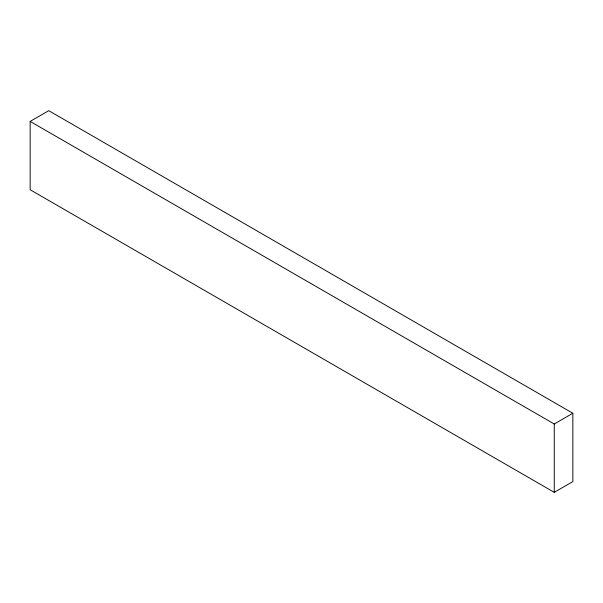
<?xml version="1.0" encoding="UTF-8"?>
<svg xmlns="http://www.w3.org/2000/svg" width="603" height="603" viewBox="0 0 603 603"><rect width="100%" height="100%" fill="white"/><g stroke="black" fill="none" stroke-linecap="round" stroke-linejoin="round"><path stroke-width="0.9" d="M30.15 121.414L48.745 110.673L572.85 413.259L572.85 481.586L554.255 492.327L30.15 189.741L30.15 121.414L554.255 423.999L572.85 413.259M554.255 423.999L554.255 492.327"/></g></svg>
